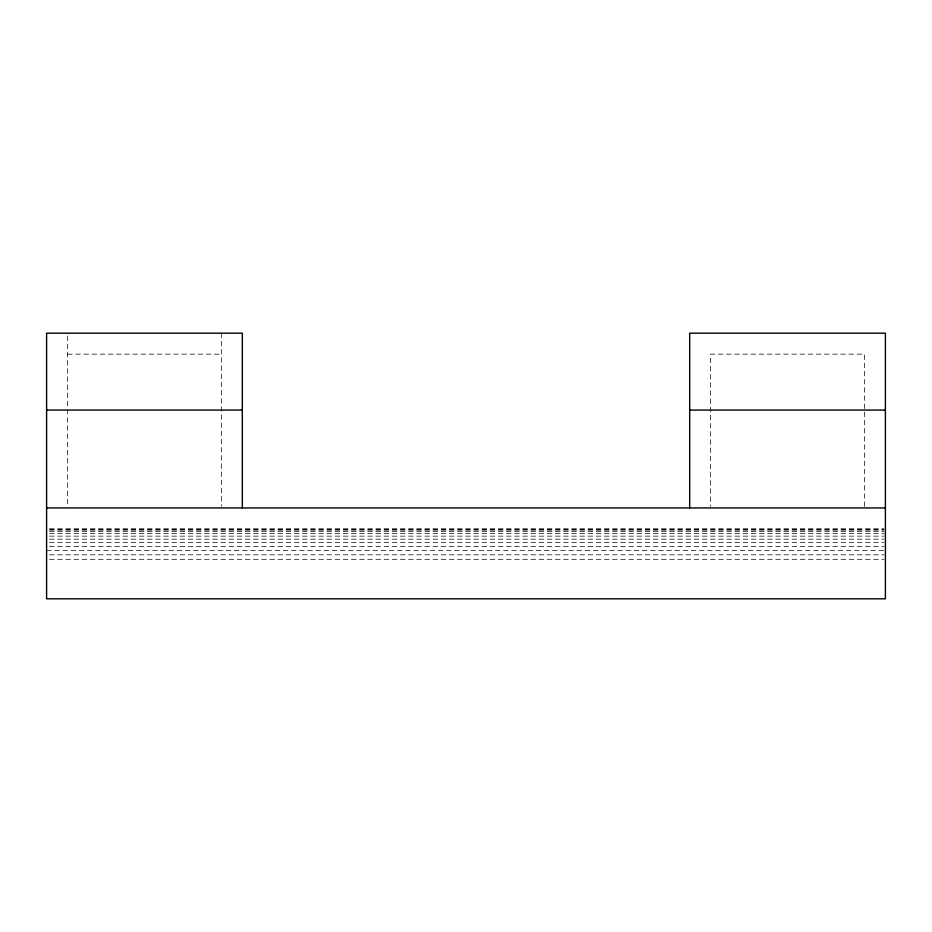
<?xml version="1.0" encoding="UTF-8"?>
<svg xmlns="http://www.w3.org/2000/svg" width="932" height="932" viewBox="0 0 932 932"><rect width="100%" height="100%" fill="white"/><g stroke="black" fill="none" stroke-linecap="round" stroke-linejoin="round"><path stroke-width="0.7" stroke-dasharray="4.66 3.5" d="M67.57 354.16L221.35 354.16M49.513 528.91L883.944 528.91M49.513 529.213L883.944 529.213M49.513 530.098L883.944 530.098M49.513 531.566L883.944 531.566M49.513 533.593L883.944 533.593M49.513 536.133L883.944 536.133M49.513 539.15L883.944 539.15M49.513 542.587L883.944 542.587M49.513 546.385L883.944 546.385M46.6 550.486L883.944 550.486M49.513 554.82L883.944 554.82M49.513 559.293L883.944 559.293M864.43 506.484L864.43 354.16L710.65 354.16L710.65 506.484M221.35 333.19L221.35 506.484M67.57 335.986L67.57 506.484"/><path stroke-width="1.4" d="M46.6 410.08L242.32 410.08M689.68 410.08L885.4 410.08M46.6 507.94L885.4 507.94M689.68 507.94L689.68 333.19L885.4 333.19L885.4 598.81L46.6 598.81L46.6 333.19L242.32 333.19L242.32 507.94"/></g></svg>
